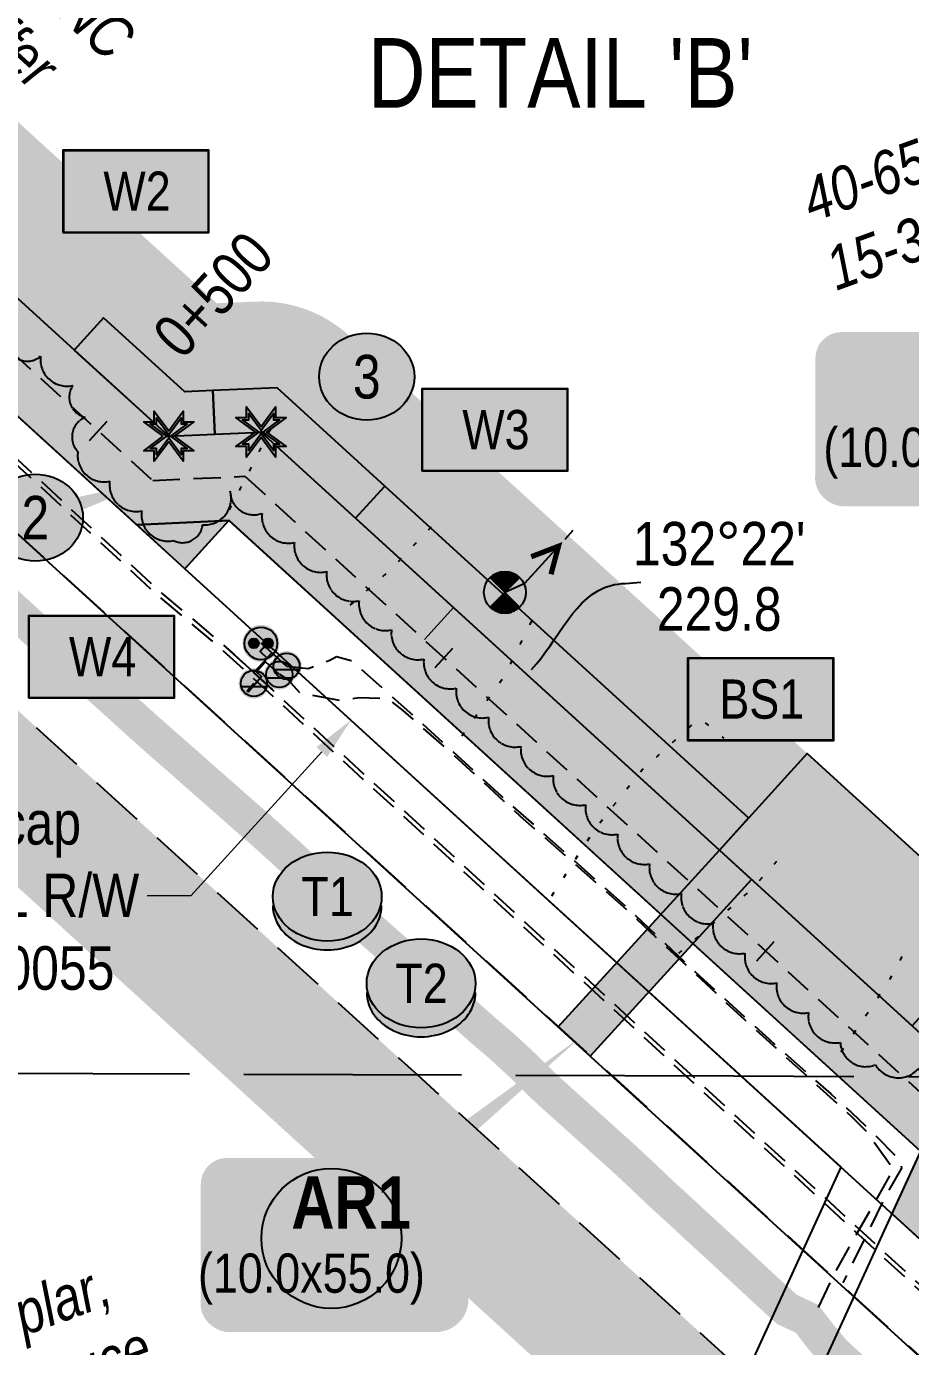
# Model space of a CAD drawing. Extents: x 485237 to 492984, y 6042770 to 6046256.
# Drawn here: x 487976.3 to 488179.3, y 6044142.2 to 6044445.4 of the extents above; entities that cross this region are included whole.
import ezdxf
from ezdxf.enums import TextEntityAlignment as Align

# ---------------------------------------------------------------- set-up
doc = ezdxf.new("R2010")
doc.units = 0
doc.header["$LTSCALE"] = 5
doc.header["$PDSIZE"] = 0.5
for name, pattern in [('0', [1, 1, 0]), ('foc-ACCESSROAD', [3.75, 2.5, -1.25]), ('foc-TIELINE', [1.875, 1.25, -0.625]), ('foc-TOPO', [1, 0.2, -0.8]), ('foc-TOPO-ephemeral', [6.25, 3.125, -0.625, 0.625, -0.625, 0.625, -0.625]), ('foc-UNSURVEYED', [12.5, 10, -2.5]), ('UG_PIPE', [1.875, 1.25, -0.625])]:
    doc.linetypes.add(name, pattern=pattern)
doc.layers.get('Defpoints').update_dxf_attribs({"color": 9})
doc.layers.add('AS-PIPE-AG', color=7, linetype='Continuous', true_color=0x7d00fa)
for name, color, linetype in [('AS-PIPE-UG', 44, 'UG_PIPE'), ('AS-ROADS', 254, 'Continuous'), ('AS-SYMBOL', 7, 'Continuous'), ('C-AR', 13, 'foc-ACCESSROAD'), ('C-RW', 13, 'Continuous'), ('DETAIL-T', 7, 'Continuous'), ('L-BD1', 253, 'Continuous'), ('L-MON', 1, 'Continuous'), ('L-USEC', 7, 'foc-UNSURVEYED'), ('P-BUFFER-H 100m', 191, 'Continuous'), ('P-BUFFER-H 30m', 51, 'Continuous'), ('P-BUFFER-T', 40, 'Continuous'), ('P-CROSSINGS', 250, 'Continuous'), ('P-ELEVATION', 7, 'Continuous'), ('P-PROPOSED', 10, 'Continuous'), ('P-PROPOSED-H', 21, 'Continuous'), ('P-TEMP-BLOCKS', 250, 'Continuous'), ('P-TEMP-H', 41, 'Continuous'), ('P-TEMP_ACCESS ROAD', 46, 'Continuous'), ('P-TEMP_LOG DECK', 46, 'Continuous'), ('P-TEMP_WORKSPACE', 46, 'Continuous'), ('P-TXT', 4, 'Continuous'), ('T-BUSH', 110, '0'), ('T-BUSH-T', 110, 'Continuous'), ('T-DRAW', 143, 'foc-TOPO-ephemeral'), ('T-TIE', 201, 'foc-TIELINE'), ('T-VEGETATION CHANGE', 104, 'foc-TOPO'), ('T-WATER', 160, 'Continuous')]:
    doc.layers.add(name, color=color, linetype=linetype)
doc.layers.add('C-RW-T', color=13, linetype='Continuous', lineweight=9)
doc.layers.add('T-TIE-T', color=201, linetype='Continuous', lineweight=18)
doc.styles.add('80', font='ARIALN.TTF', dxfattribs={"height": 10})
doc.styles.add('80CG', font='ARIALN.TTF', dxfattribs={"height": 10})
doc.styles.add('80L', font='ARIALN.TTF', dxfattribs={"height": 10})
doc.styles.add('BOLD', font='ARIALNB.TTF')
doc.styles.add('Crossing', font='ARIALN.TTF', dxfattribs={"height": 10})
doc.styles.get("Standard").update_dxf_attribs({"font": 'ARIALN.TTF'})
doc.dimstyles.new('Compass 5 000', dxfattribs={"dimscale": 5, "dimtxt": 9, "dimasz": 2, "dimexe": 0.2, "dimexo": 0.0625, "dimgap": 0.5, "dimtad": 0, "dimtih": 1, "dimtoh": 1, "dimzin": 0, "dimdsep": 46, "dimtxsty": '80CG', "dimcen": 0.1, "dimse1": 1, "dimse2": 1, "dimclrd": 256, "dimclrt": 256, "dimaunit": 1, "dimadec": 4, "dimazin": 0, "dimtfac": 0.06, "dimtofl": 0, "dimtmove": 0, "dimatfit": 1, "dimfxl": 0.2, "dimtolj": 1, "dimtzin": 0, "dimlwd": -1, "dimarcsym": 0})

# ---------------------------------------------------------------- blocks, each defined once
blk = doc.blocks.new('*D56')
at = {"layer": 'C-RW-T', "transparency": 16777216}
for p, q in [((488067.72, 6044304.66), (488074.46, 6044312.05)), ((488044.12, 6044278.79), (488014.03, 6044245.79)), ((488014.03, 6044245.79), (488004.03, 6044245.79))]:
    blk.add_line(p, q, dxfattribs=at)
for points in [[(488066.49, 6044305.78), (488068.95, 6044303.53), (488060.98, 6044297.27)], [(488042.89, 6044279.91), (488045.35, 6044277.66), (488050.86, 6044286.17)]]:
    blk.add_solid(points, dxfattribs=at)
at = {"layer": 'Defpoints', "color": 0, "transparency": 16777216}
for p in [(488060.98, 6044297.27), (488101.19, 6044260.59), (488091.07, 6044249.5)]:
    blk.add_point(p, dxfattribs=at)
at = {"layer": 'C-RW-T', "transparency": 16777216, "insert": (487964.95, 6044245.79), "char_height": 10, "attachment_point": 5, "style": '80CG'}
blk.add_mtext('\\A1;Whitecap\\P15.00 P/L R/W\\PPLA 190055', dxfattribs=at)
blk = doc.blocks.new('RISER')
h = blk.add_hatch(color=255)
h.dxf.hatch_style = 1
edge = h.paths.add_edge_path()
edge.add_arc((0, 0), 0.7, 0, 360)
blk.add_hatch(color=13).paths.add_polyline_path([(0.581, -0.15), (-0.581, -0.15, 0.774597)])
at = {"color": 13}
blk.add_line((-0.581, -0.15), (0.581, -0.15), dxfattribs=at)
blk.add_circle((0, 0), 0.6, dxfattribs=at)
blk = doc.blocks.new('PIG')
h = blk.add_hatch(color=255)
h.dxf.hatch_style = 1
edge = h.paths.add_edge_path()
edge.add_arc((0, 0), 0.85, 0, 360)
at = {"layer": 'AS-SYMBOL'}
h = blk.add_hatch(color=13, dxfattribs=at)
h.dxf.hatch_style = 1
h.paths.add_polyline_path([(-0.101, 0.005, 1), (-0.551, 0.005, 1)])
h = blk.add_hatch(color=13, dxfattribs=at)
h.dxf.hatch_style = 1
h.paths.add_polyline_path([(0.101, 0.005, 1), (0.551, 0.005, 1)])
at = {"layer": 'AS-SYMBOL', "color": 13}
for centre, radius in [((0, 0), 0.75), ((-0.326, 0.005), 0.225), ((0.326, 0.005), 0.225)]:
    blk.add_circle(centre, radius, dxfattribs=at)
blk = doc.blocks.new('*X69')
at = {"color": 0}
for p, q in [((102.29, -2061.41), (108.64, -2061.41)), ((102.47, -2061.25), (108.45, -2061.25)), ((102.68, -2061.09), (108.25, -2061.09)), ((102.92, -2060.94), (108.01, -2060.94)), ((103.18, -2060.78), (107.75, -2060.78)), ((103.5, -2060.62), (107.43, -2060.62)), ((103.89, -2060.47), (107.03, -2060.47)), ((104.45, -2060.31), (106.48, -2060.31)), ((102.12, -2061.56), (108.81, -2061.56)), ((102.18, -2061.72), (108.75, -2061.72)), ((102.33, -2061.87), (108.59, -2061.87)), ((102.49, -2062.03), (108.44, -2062.03)), ((102.65, -2062.19), (108.28, -2062.19)), ((102.8, -2062.34), (108.13, -2062.34)), ((102.96, -2062.5), (107.97, -2062.5)), ((103.12, -2062.66), (107.81, -2062.66)), ((103.27, -2062.81), (107.66, -2062.81)), ((103.43, -2062.97), (107.5, -2062.97)), ((103.58, -2063.12), (107.34, -2063.12)), ((103.74, -2063.28), (107.19, -2063.28)), ((103.9, -2063.44), (107.03, -2063.44)), ((104.05, -2063.59), (106.88, -2063.59)), ((104.21, -2063.75), (106.72, -2063.75)), ((104.37, -2063.91), (106.56, -2063.91)), ((104.52, -2064.06), (106.41, -2064.06)), ((104.68, -2064.22), (106.25, -2064.22)), ((104.83, -2064.37), (106.09, -2064.37)), ((104.99, -2064.53), (105.94, -2064.53)), ((102.97, -2067.5), (107.96, -2067.5)), ((103.13, -2067.34), (107.8, -2067.34)), ((103.28, -2067.19), (107.65, -2067.19)), ((103.44, -2067.03), (107.49, -2067.03)), ((103.59, -2066.87), (107.33, -2066.87)), ((103.75, -2066.72), (107.18, -2066.72)), ((103.91, -2066.56), (107.02, -2066.56)), ((104.06, -2066.41), (106.87, -2066.41)), ((104.22, -2066.25), (106.71, -2066.25)), ((104.38, -2066.09), (106.55, -2066.09)), ((104.53, -2065.94), (106.4, -2065.94)), ((104.69, -2065.78), (106.24, -2065.78)), ((104.84, -2065.62), (106.08, -2065.62)), ((105, -2065.47), (105.93, -2065.47)), ((105.15, -2064.69), (105.78, -2064.69)), ((105.16, -2065.31), (105.77, -2065.31)), ((105.3, -2064.84), (105.63, -2064.84)), ((105.31, -2065.16), (105.62, -2065.16)), ((102.11, -2068.44), (108.82, -2068.44)), ((102.19, -2068.28), (108.74, -2068.28)), ((102.28, -2068.59), (108.65, -2068.59)), ((102.34, -2068.12), (108.58, -2068.12)), ((102.46, -2068.75), (108.47, -2068.75)), ((102.5, -2067.97), (108.43, -2067.97)), ((102.66, -2067.81), (108.27, -2067.81)), ((102.67, -2068.91), (108.26, -2068.91)), ((102.81, -2067.66), (108.12, -2067.66)), ((102.9, -2069.06), (108.03, -2069.06)), ((103.17, -2069.22), (107.76, -2069.22)), ((103.48, -2069.37), (107.45, -2069.37)), ((103.87, -2069.53), (107.06, -2069.53)), ((104.41, -2069.69), (106.52, -2069.69))]:
    blk.add_line(p, q, dxfattribs=at)
blk = doc.blocks.new('SP')
for p, q in [((0.679, -0.679), (-0.679, 0.679)), ((-0.679, -0.679), (0.679, 0.679))]:
    blk.add_line(p, q)
blk.add_circle((0, 0), 0.96)
at = {"xscale": 0.2, "yscale": 0.2, "zscale": 0.2}
blk.add_blockref('*X69', (-21.093, 413.001), dxfattribs=at)
blk = doc.blocks.new('TEMP')
h = blk.add_hatch(color=255)
h.dxf.hatch_style = 1
h.paths.add_polyline_path([(0, 0.251), (-0.666, 1.152), (-0.666, 0.666), (-1.152, 0.666), (-0.251, 0), (-1.152, -0.666), (-0.666, -0.666), (-0.666, -1.152), (0, -0.251), (0.666, -1.152), (0.666, -0.666), (1.152, -0.666), (0.251, 0), (1.152, 0.666), (0.666, 0.666), (0.666, 1.152)])
h.paths.add_polyline_path([(0.566, 0.849), (0.566, 0.566), (0.849, 0.566), (0.083, 0), (0.849, -0.566), (0.566, -0.566), (0.566, -0.849), (0, -0.083), (-0.566, -0.849), (-0.566, -0.566), (-0.849, -0.566), (-0.083, 0), (-0.849, 0.566), (-0.566, 0.566), (-0.566, 0.849), (0, 0.083)], flags=16)
h = blk.add_hatch(color=1)
h.dxf.hatch_style = 1
h.paths.add_polyline_path([(0, 0.083), (-0.566, 0.849), (-0.566, 0.566), (-0.849, 0.566), (-0.083, 0), (-0.849, -0.566), (-0.566, -0.566), (-0.566, -0.849), (0, -0.083), (0.566, -0.849), (0.566, -0.566), (0.849, -0.566), (0.083, 0), (0.849, 0.566), (0.566, 0.566), (0.566, 0.849)])
at = {"color": 1}
for p, q in [((-0.083, 0), (0.083, 0)), ((0, 0.083), (0, -0.083))]:
    blk.add_line(p, q, dxfattribs=at)
at = {"color": 255, "flags": 128}
blk.add_lwpolyline([(-0.251, 0), (-1.152, 0.666), (-0.666, 0.666), (-0.666, 1.152), (0, 0.251), (0.666, 1.152), (0.666, 0.666), (1.152, 0.666), (0.251, 0), (1.152, -0.666), (0.666, -0.666), (0.666, -1.152), (0, -0.251), (-0.666, -1.152), (-0.666, -0.666), (-1.152, -0.666)], close=True, dxfattribs=at)
at = {"color": 1, "flags": 128}
blk.add_lwpolyline([(-0.083, 0), (-0.849, 0.566), (-0.566, 0.566), (-0.566, 0.849), (0, 0.083), (0.566, 0.849), (0.566, 0.566), (0.849, 0.566), (0.083, 0), (0.849, -0.566), (0.566, -0.566), (0.566, -0.849), (0, -0.083), (-0.566, -0.849), (-0.566, -0.566), (-0.849, -0.566)], close=True, dxfattribs=at)
blk = doc.blocks.new('Temp_Area_Small_Pink')
at = {"true_color": 0xff8aff}
h = blk.add_hatch(color=211, dxfattribs=at)
h.dxf.hatch_style = 1
h.paths.add_polyline_path([(-16.83, -9.44), (16.33, -9.44), (16.33, 9.05), (-16.83, 9.05)])
at = {"color": 250}
for points in [[(-17.03, -9.64), (16.53, -9.64), (16.53, 9.25), (-17.03, 9.25)], [(-16.93, -9.54), (16.43, -9.54), (16.43, 9.15), (-16.93, 9.15)]]:
    blk.add_lwpolyline(points, close=True, dxfattribs=at)
at = {"color": 250, "style": '80L'}
blk.add_attdef('TEMPORARY', text='', height=9, dxfattribs=at).set_placement((0, -0.15), align=Align.MIDDLE_CENTER)
blk = doc.blocks.new('*U86')
at = {"layer": 'P-ELEVATION'}
h = blk.add_hatch(color=111, dxfattribs=at)
h.dxf.hatch_style = 1
edge = h.paths.add_edge_path()
edge.add_ellipse((0, 0), major_axis=(-10.94, 0), ratio=0.913794, start_angle=0, end_angle=360)
at = {"layer": 'P-ELEVATION', "color": 7, "flags": 128}
blk.add_lwpolyline([(0, 0, 5, 0, 0), (26.98, 8.53, 0, 0, 0)], format="xyseb", dxfattribs=at)
at = {"layer": 'P-ELEVATION', "color": 7}
blk.add_ellipse((0, 0), major_axis=(-10.94, 0), ratio=0.913794, dxfattribs=at)
at = {"layer": 'P-ELEVATION', "style": '80'}
blk.add_attdef('BEND', text='', height=10, dxfattribs=at).set_placement((0, 0), align=Align.MIDDLE_CENTER)
blk = doc.blocks.new('*U87')
at = {"layer": 'P-ELEVATION'}
h = blk.add_hatch(color=111, dxfattribs=at)
h.dxf.hatch_style = 1
edge = h.paths.add_edge_path()
edge.add_ellipse((0, 0), major_axis=(-10.94, 0), ratio=0.913794, start_angle=0, end_angle=360)
at = {"layer": 'P-ELEVATION', "color": 7, "flags": 128}
blk.add_lwpolyline([(0, 0, 5, 0, 0), (-27.97, -22.89, 0, 0, 0)], format="xyseb", dxfattribs=at)
at = {"layer": 'P-ELEVATION', "color": 7}
blk.add_ellipse((0, 0), major_axis=(-10.94, 0), ratio=0.913794, dxfattribs=at)
at = {"layer": 'P-ELEVATION', "style": '80'}
blk.add_attdef('BEND', text='', height=10, dxfattribs=at).set_placement((0, 0), align=Align.MIDDLE_CENTER)
blk = doc.blocks.new('*U128')
at = {"true_color": 0xff8aff}
h = blk.add_hatch(color=211, dxfattribs=at)
edge = h.paths.add_edge_path()
edge.add_line((-26.5, -20), (26.5, -20))
edge.add_arc((26.5, -14), 6, 270, 360)
edge.add_line((32.5, -14), (32.5, 12.5))
edge.add_arc((26.5, 12.5), 6, 0, 90)
edge.add_line((26.5, 18.5), (-26.5, 18.5))
edge.add_arc((-26.5, 12.5), 6, 90, 180)
edge.add_line((-32.5, 12.5), (-32.5, -14))
edge.add_arc((-26.5, -14), 6, 180, 270)
at = {"color": 250, "flags": 128}
blk.add_lwpolyline([(-26.5, -20, 3, 3, 0), (26.5, -20, 3, 3, 0.414214), (32.5, -14, 3, 3, 0), (32.5, 12.5, 3, 0, 0.414214), (26.5, 18.5, 0, 0, 0), (-26.5, 18.5, 0, 0, 0.414214), (-32.5, 12.5, 0, 0, 0), (-32.5, -14, 0, 3, 0.414214)], format="xyseb", close=True, dxfattribs=at)
at = {"flags": 128}
blk.add_lwpolyline([(-23.3, -15.33, 0, 7.5, 0), (0, 0, 0, 0, 0)], format="xyseb", dxfattribs=at)
at = {"color": 250}
for tag, p, height, style in [('TEMP_AREA_W1_001', (-9.21, 2.24), 12, 'BOLD'), ('ENTER_TEXT_001', (-30.66, -12.47), 9, '80')]:
    blk.add_attdef(tag, p, '', height=height, dxfattribs=dict(at, style=style))
blk = doc.blocks.new('*U142')
at = {"true_color": 0xff8aff}
h = blk.add_hatch(color=211, dxfattribs=at)
edge = h.paths.add_edge_path()
edge.add_line((-24, -20), (24, -20))
edge.add_arc((24, -14), 6, 270, 360)
edge.add_line((30, -14), (30, 12.5))
edge.add_arc((24, 12.5), 6, 0, 90)
edge.add_line((24, 18.5), (-24, 18.5))
edge.add_arc((-24, 12.5), 6, 90, 180)
edge.add_line((-30, 12.5), (-30, -14))
edge.add_arc((-24, -14), 6, 180, 270)
at = {"flags": 128}
blk.add_lwpolyline([(57.8, 46.69, 0, 7.5, 0), (0, 0, 0, 0, 0)], format="xyseb", dxfattribs=at)
at = {"color": 250, "flags": 128}
blk.add_lwpolyline([(-24, -20, 3, 3, 0), (24, -20, 3, 3, 0.414214), (30, -14, 3, 3, 0), (30, 12.5, 3, 0, 0.414214), (24, 18.5, 0, 0, 0), (-24, 18.5, 0, 0, 0.414214), (-30, 12.5, 0, 0, 0), (-30, -14, 0, 3, 0.414214)], format="xyseb", close=True, dxfattribs=at)
at = {"color": 250}
for tag, p, height, style in [('TEMP_AREA_W1_001', (-9.21, 2.24), 12, 'BOLD'), ('ENTER_TEXT_001', (-30.66, -12.47), 9, '80')]:
    blk.add_attdef(tag, p, '', height=height, dxfattribs=dict(at, style=style))
blk = doc.blocks.new('XING3')
h = blk.add_hatch(color=250)
h.dxf.hatch_style = 1
edge = h.paths.add_edge_path()
edge.add_ellipse((0, -2.05), major_axis=(-12.5, 0), ratio=0.816297, start_angle=0, end_angle=180)
edge.add_line((12.5, -2.05), (12.5, 0))
edge.add_ellipse((0, 0), major_axis=(-12.5, 0), ratio=0.816297, start_angle=0, end_angle=180, ccw=False)
edge.add_line((-12.5, 0), (-12.5, -2.05))
at = {"layer": 'P-BUFFER-H 100m'}
h = blk.add_hatch(color=256, dxfattribs=at)
h.dxf.hatch_style = 1
edge = h.paths.add_edge_path()
edge.add_ellipse((0, 0), major_axis=(-12.5, 0), ratio=0.816297, start_angle=0, end_angle=360)
at = {"color": 250}
blk.add_ellipse((0, 0), major_axis=(-12.5, 0), ratio=0.816297, dxfattribs=at)
blk.add_ellipse((0, -2.05), major_axis=(-12.5, 0), ratio=0.816297, start_param=0, end_param=3.141593, dxfattribs=at)
at = {"color": 250, "style": 'Crossing'}
blk.add_attdef('CROSSING', text='', height=9, dxfattribs=at).set_placement((0.09, 0.02), align=Align.MIDDLE_CENTER)
at = {"color": 250, "style": 'Crossing', "flags": 1}
for tag, p in [('OWNER', (0.09, -12.49)), ('DESCRIPTION', (0.09, -25.77)), ('LOCATION', (0.09, -39.3)), ('DWG_REF', (0.09, -52.84))]:
    blk.add_attdef(tag, text='', height=9, dxfattribs=at).set_placement(p, align=Align.MIDDLE_CENTER)

msp = doc.modelspace()

# ---------------------------------------------------------------- hatches: boundary and pattern name
at = {"layer": 'P-BUFFER-H 30m'}
h = msp.add_hatch(color=256, dxfattribs=at)
h.dxf.hatch_style = 1
h.paths.add_polyline_path([(489467.385, 6044376.668), (489447.736, 6044356.986), (489468.084, 6044354.23), (489480.965, 6044358.015)])
h.paths.add_polyline_path([(489510.547, 6044507.282), (489510.553, 6044537.266, 0.4142136), (489480.563, 6044507.289), (489480.553, 6044460.588), (489479.06, 6044459.093), (489487.025, 6044448.166), (489510.518, 6044448.164), (489510.535, 6044448.18)])
edge = h.paths.add_edge_path()
edge.add_line((489013.425, 6044433.884), (489230.4, 6044412.571))
edge.add_line((489230.4, 6044412.571), (489252.724, 6044403.577))
edge.add_line((489252.724, 6044403.577), (489440.595, 6044378.126))
edge.add_line((489440.595, 6044378.126), (489455.474, 6044393.029))
edge.add_line((489455.474, 6044393.029), (489437.606, 6044417.571))
edge.add_line((489437.606, 6044417.571), (489429.883, 6044409.835))
edge.add_line((489429.883, 6044409.835), (489260.458, 6044432.787))
edge.add_line((489260.458, 6044432.787), (489241.606, 6044440.383))
edge.add_arc((489230.4, 6044412.571), 29.984, 68.05445, 84.38994)
edge.add_line((489233.332, 6044442.412), (489016.356, 6044463.725))
edge.add_arc((489013.425, 6044433.884), 29.984, 84.38994, 130.99146)
edge.add_line((488993.757, 6044456.517), (488488.974, 6044017.847))
edge.add_line((488488.974, 6044017.847), (488401.469, 6044033.933))
edge.add_line((488401.469, 6044033.933), (488232.371, 6044188.147))
edge.add_line((488232.371, 6044188.147), (488229.248, 6044203.482))
edge.add_arc((488199.867, 6044197.5), 29.984, 11.50933, 47.63565)
edge.add_line((488220.072, 6044219.654), (488050.366, 6044374.423))
edge.add_arc((488030.162, 6044352.269), 29.984, 47.63565, 92.61011)
edge.add_line((488028.796, 6044382.222), (488020.006, 6044381.821))
edge.add_line((488020.006, 6044381.821), (487678.03, 6044693.698))
edge.add_arc((487657.825, 6044671.543), 29.984, 47.63565, 90.15546)
edge.add_line((487657.744, 6044701.528), (487647.622, 6044701.5))
edge.add_line((487647.622, 6044701.5), (487647.703, 6044671.516))
edge.add_line((487647.703, 6044671.516), (487657.825, 6044671.543))
edge.add_line((487657.825, 6044671.543), (488008.972, 6044351.303))
edge.add_line((488008.972, 6044351.303), (488030.162, 6044352.269))
edge.add_line((488030.162, 6044352.269), (488199.867, 6044197.5))
edge.add_line((488199.867, 6044197.5), (488204.941, 6044172.582))
edge.add_line((488204.941, 6044172.582), (488387.606, 6044005.994))
edge.add_line((488387.606, 6044005.994), (488497.748, 6043985.748))
edge.add_line((488497.748, 6043985.748), (489013.425, 6044433.884))
edge = h.paths.add_edge_path()
edge.add_line((488873.324, 6044179.737), (489032.351, 6044317.941))
edge.add_line((489032.351, 6044317.941), (489036.645, 6044361.397))
edge.add_line((489036.645, 6044361.397), (488853.655, 6044202.369))
edge.add_line((488853.655, 6044202.369), (488518.293, 6043910.941))
edge.add_line((488518.293, 6043910.941), (488355.35, 6043940.913))
edge.add_line((488355.35, 6043940.913), (488168.031, 6044111.691))
edge.add_line((488168.031, 6044111.691), (488153.21, 6044125.204))
edge.add_line((488153.21, 6044125.204), (488140.096, 6044096.584))
edge.add_line((488140.096, 6044096.584), (488147.83, 6044089.533))
edge.add_line((488147.83, 6044089.533), (488335.149, 6043918.756))
edge.add_arc((488355.35, 6043940.913), 29.984, 227.64476, 259.57748)
edge.add_line((488349.926, 6043911.424), (488512.869, 6043881.452))
edge.add_arc((488518.293, 6043910.941), 29.984, 259.57748, 310.99042)
edge.add_line((488537.961, 6043888.309), (488873.324, 6044179.737))
h.paths.add_polyline_path([(489232.752, 6044323.5), (489154.229, 6044331.674), (489151.281, 6044301.835), (489234.02, 6044293.222)], flags=17)
edge = h.paths.add_edge_path()
edge.add_line((487736.871, 6044504.79), (487630.699, 6044601.589))
edge.add_line((487630.699, 6044601.589), (487612.897, 6044601.541))
edge.add_line((487612.897, 6044601.541), (487612.916, 6044586.466))
edge.add_line((487612.916, 6044586.466), (487582.932, 6044586.391))
edge.add_arc((487612.916, 6044586.43), 29.984, 180.07427, 270.15606)
edge.add_line((487612.998, 6044556.446), (487635.643, 6044556.508))
edge.add_line((487635.643, 6044556.508), (488045.954, 6044182.412))
edge.add_line((488045.954, 6044182.412), (488120.679, 6044114.289))
edge.add_line((488120.679, 6044114.289), (488128.452, 6044107.201))
edge.add_line((488128.452, 6044107.201), (488141.564, 6044135.823))
edge.add_line((488141.564, 6044135.823), (488140.882, 6044136.445))
edge.add_line((488140.882, 6044136.445), (488066.155, 6044204.571))
edge.add_line((488066.155, 6044204.571), (487736.871, 6044504.79))
at = {"layer": 'P-PROPOSED-H'}
h = msp.add_hatch(color=256, dxfattribs=at)
h.dxf.hatch_style = 1
h.paths.add_polyline_path([(487612.806, 6044671.421), (487657.825, 6044671.543), (488008.972, 6044351.303), (488030.162, 6044352.269), (488199.867, 6044197.5), (488204.941, 6044172.582), (488387.612, 6044006.015), (488497.749, 6043985.749), (489013.425, 6044433.884), (489230.4, 6044412.571), (489252.724, 6044403.577), (489440.595, 6044378.126), (489510.535, 6044448.18), (489510.547, 6044507.282), (489656.512, 6044507.242), (489656.508, 6044490.001), (489804.545, 6044490.083), (489804.556, 6044470.094), (489636.514, 6044470), (489636.518, 6044487.258), (489530.532, 6044487.287), (489530.522, 6044439.908), (489447.736, 6044356.986), (489247.568, 6044384.103), (489225.591, 6044392.958), (489020.039, 6044413.149), (488503.597, 6043964.348), (488378.364, 6043987.369), (488186.654, 6044162.205), (488181.58, 6044187.123), (488022.806, 6044331.923), (488001.617, 6044330.957), (487650.102, 6044651.533), (487612.832, 6044651.431)])
at = {"layer": 'P-TEMP-H'}
h = msp.add_hatch(color=256, dxfattribs=at)
h.dxf.hatch_style = 1
h.paths.add_polyline_path([(487987.269, 6044371.095), (488008.972, 6044351.303), (488019.567, 6044351.786), (488019.112, 6044361.77), (488012.65, 6044361.475), (487994.004, 6044378.48)])
h = msp.add_hatch(color=256, dxfattribs=at)
h.dxf.hatch_style = 1
h.paths.add_polyline_path([(488019.567, 6044351.786), (488030.162, 6044352.269), (488051.865, 6044332.476), (488058.6, 6044339.86), (488033.84, 6044362.441), (488019.112, 6044361.77)])
h = msp.add_hatch(color=256, dxfattribs=at)
h.dxf.hatch_style = 1
h.paths.add_polyline_path([(488051.862, 6044332.479), (488058.597, 6044339.863), (488142.148, 6044263.666), (488135.413, 6044256.281)])
h = msp.add_hatch(color=256, dxfattribs=at)
h.dxf.hatch_style = 1
h.paths.add_polyline_path([(488022.784, 6044331.922), (488012.694, 6044320.855), (488001.617, 6044330.957)])
h = msp.add_hatch(color=256, dxfattribs=at)
h.dxf.hatch_style = 1
h.paths.add_polyline_path([(488135.413, 6044256.281), (488179.722, 6044215.872), (488199.927, 6044238.026), (488155.618, 6044278.436)])
h = msp.add_hatch(color=256, dxfattribs=at)
h.dxf.hatch_style = 1
h.paths.add_polyline_path([(488142.798, 6044249.546), (488105.761, 6044208.925), (488098.376, 6044215.66), (488135.413, 6044256.281)])
h = msp.add_hatch(color=256, dxfattribs=at)
h.dxf.hatch_style = 1
h.paths.add_polyline_path([(488181.584, 6044187.13), (488175.023, 6044172.813), (488186.654, 6044162.205)])

# ---------------------------------------------------------------- linework, layer by layer
at = {"layer": 'AS-PIPE-AG', "flags": 128}
for points in [[(488030.947, 6044303.017), (488029.965, 6044301.834), (488031.568, 6044300.36), (488028.533, 6044297.065)], [(488036.032, 6044298.484), (488030.153, 6044303.744)], [(488022.143, 6044302.801), (488024.074, 6044301.103), (488030.87, 6044294.914), (488032.804, 6044293.145), (488032.824, 6044293.175)], [(488031.575, 6044300.379), (488032.644, 6044301.562)], [(488028.501, 6044294.514), (488026.959, 6044292.792), (488027.168, 6044292.635), (488030.275, 6044296.147), (488029.098, 6044297.177), (488031.145, 6044299.468), (488034.357, 6044296.633)]]:
    msp.add_lwpolyline(points, dxfattribs=at)
at = {"layer": 'AS-PIPE-UG', "flags": 128}
for points in [[(487536.289, 6044670.404), (487550.66, 6044669.742), (487563.571, 6044669.628), (487582.047, 6044669.201), (487605.984, 6044668.993), (487620.905, 6044668.854), (487622.852, 6044668.532), (487626.872, 6044665.005), (487636.243, 6044654.698), (487645.318, 6044645.284), (487735.124, 6044563.362), (487792.446, 6044511.069), (487843.685, 6044464.466), (487880.915, 6044430.685), (487929.506, 6044385.974), (487974.698, 6044344.154), (488006.934, 6044314.294), (488021.495, 6044302.058), (488156.979, 6044177.527), (488185.229, 6044151.623), (488208.096, 6044130.452), (488241.122, 6044100.915), (488256.432, 6044086.618), (488307.193, 6044040.666), (488339.028, 6044011.477), (488353.409, 6043998.063), (488371.924, 6043980.749), (488389.68, 6043975.156), (488427.136, 6043968.679), (488447.257, 6043964.997), (488462.568, 6043962.268), (488478.143, 6043959.366), (488495.901, 6043956.264), (488507.872, 6043956.793), (488520.249, 6043967.587), (488544.452, 6043989.039), (488574.75, 6044014.527), (488618.282, 6044051.933), (488645.517, 6044075.331), (488663.097, 6044090.837), (488699.571, 6044122.327), (488753.75, 6044169.692), (488817.795, 6044225.393), (488865.952, 6044267.635), (488904.64, 6044301.72), (488948.044, 6044338.718), (488982.875, 6044369.061), (488997.947, 6044382.448), (489008.736, 6044391.813), (489015.85, 6044398.126), (489021.068, 6044402.806), (489041.976, 6044402.661), (489074.655, 6044399.306), (489096.454, 6044397.04), (489119.418, 6044394.272), (489151.395, 6044391.098), (489198.84, 6044386.442), (489227.09, 6044382.326), (489249.376, 6044376.802), (489278.34, 6044370.995), (489297.108, 6044367.941), (489382.386, 6044356.94), (489422.646, 6044351.349), (489448.926, 6044347.297), (489460.475, 6044345.67), (489475.928, 6044346.375), (489501.747, 6044353.572), (489519.411, 6044358.714), (489534.172, 6044363.069), (489546.549, 6044366.942), (489555.958, 6044369.16), (489562.138, 6044371.204), (489574.014, 6044374.783), (489585.858, 6044378.466), (489595.431, 6044381.64), (489611.643, 6044386.424), (489618.851, 6044390.489), (489619.335, 6044399.375), (489618.734, 6044416.961), (489618.173, 6044428.276), (489618.835, 6044430.793), (489620.471, 6044431.888), (489623.99, 6044432.562), (489645.759, 6044432.956), (489668.966, 6044434.473), (489706.886, 6044437.916), (489750.941, 6044439.606), (489770.786, 6044439.439), (489773.612, 6044440.867), (489779.057, 6044445.997), (489786.196, 6044449.682), (489796.82, 6044449.746)], [(487536.335, 6044671.402), (487550.687, 6044670.741), (487563.587, 6044670.627), (487582.063, 6044670.2), (487605.993, 6044669.992), (487620.992, 6044669.853), (487623.297, 6044669.471), (487627.574, 6044665.719), (487636.973, 6044655.381), (487646.015, 6044646.001), (487735.798, 6044564.1), (487793.119, 6044511.808), (487844.357, 6044465.206), (487881.589, 6044431.423), (487930.184, 6044386.709), (487975.377, 6044344.888), (488007.595, 6044315.044), (488022.155, 6044302.809), (488157.655, 6044178.263), (488185.906, 6044152.358), (488208.769, 6044131.191), (488241.796, 6044101.653), (488257.108, 6044087.354), (488307.866, 6044041.405), (488339.707, 6044012.211), (488354.091, 6043998.793), (488372.441, 6043981.634), (488389.916, 6043976.129), (488427.311, 6043969.663), (488447.435, 6043965.981), (488462.747, 6043963.251), (488478.321, 6043960.35), (488495.966, 6043957.267), (488507.479, 6043957.776), (488519.589, 6043968.338), (488543.799, 6043989.796), (488574.103, 6044015.288), (488617.631, 6044052.691), (488644.861, 6044076.085), (488662.44, 6044091.59), (488698.916, 6044123.082), (488753.093, 6044170.445), (488817.138, 6044226.146), (488865.292, 6044268.386), (488903.985, 6044302.475), (488947.392, 6044339.475), (488982.215, 6044369.811), (488997.288, 6044383.199), (489008.077, 6044392.564), (489015.185, 6044398.872), (489020.688, 6044403.808), (489042.031, 6044403.66), (489074.758, 6044400.3), (489096.565, 6044398.033), (489119.527, 6044395.266), (489151.493, 6044392.093), (489198.961, 6044387.434), (489227.283, 6044383.308), (489249.595, 6044377.778), (489278.519, 6044371.979), (489297.252, 6044368.93), (489382.519, 6044357.931), (489422.791, 6044352.338), (489449.072, 6044348.286), (489460.522, 6044346.673), (489475.769, 6044347.368), (489501.473, 6044354.533), (489519.13, 6044359.673), (489533.881, 6044364.025), (489546.285, 6044367.907), (489555.686, 6044370.123), (489561.837, 6044372.157), (489573.721, 6044375.739), (489585.552, 6044379.418), (489595.132, 6044382.594), (489611.251, 6044387.35), (489617.883, 6044391.09), (489618.335, 6044399.385), (489617.735, 6044416.919), (489617.167, 6044428.381), (489617.965, 6044431.413), (489620.084, 6044432.831), (489623.886, 6044433.56), (489645.717, 6044433.955), (489668.888, 6044435.47), (489706.822, 6044438.914), (489750.926, 6044440.606), (489770.552, 6044440.44), (489773.032, 6044441.694), (489778.474, 6044446.821), (489785.95, 6044450.68), (489796.814, 6044450.745)], [(488036.035, 6044298.496), (488041.013, 6044297.967), (488045.926, 6044299.858), (488047.519, 6044300.751), (488050.888, 6044299.781), (488065.392, 6044286.98), (488085.348, 6044268.627), (488114.12, 6044243.175), (488130.881, 6044227.351), (488146.819, 6044212.847), (488161.044, 6044200.275), (488167.294, 6044194.578), (488171.199, 6044190.793), (488177.048, 6044184.854), (488177.239, 6044183.252), (488174.257, 6044178.11), (488163.812, 6044156.899)], [(488034.363, 6044296.629), (488036.294, 6044295.416), (488039.085, 6044292.349), (488048.486, 6044290.591), (488052.627, 6044291.283), (488059.047, 6044291.136), (488062.705, 6044288.297), (488073.787, 6044278.657), (488089.697, 6044264.042), (488112.727, 6044243.829), (488141.24, 6044217.294), (488157.331, 6044202.76), (488165.812, 6044195.021), (488169.382, 6044191.486), (488175.377, 6044183.01), (488171.572, 6044176.252), (488162.224, 6044159.817), (488157.241, 6044149.53)]]:
    msp.add_lwpolyline(points, dxfattribs=at)
at = {"layer": 'AS-ROADS', "const_width": 7.996, "elevation": 0.441, "flags": 128}
msp.add_lwpolyline([(488165.809, 6044137.218), (488161.91, 6044140.743), (488158.678, 6044144.559), (488155.536, 6044148.642), (488150.962, 6044150.78), (488146.714, 6044154.626), (488142.371, 6044158.648), (488138.214, 6044162.522), (488134.462, 6044165.993), (488130.535, 6044169.575), (488126.424, 6044173.4), (488122.109, 6044177.333), (488117.744, 6044181.498), (488113.213, 6044185.711), (488108.478, 6044189.955), (488103.634, 6044194.33), (488098.702, 6044198.745), (488094.978, 6044202.149), (488090.275, 6044206.754), (488085.88, 6044210.849), (488081.401, 6044214.679), (488077.005, 6044218.572), (488072.678, 6044222.522), (488068.267, 6044226.584), (488063.682, 6044230.66), (488059.227, 6044234.551), (488055.11, 6044238.22), (488051.274, 6044241.674), (488047.481, 6044245.155), (488043.598, 6044248.662), (488039.491, 6044252.352), (488035.225, 6044256.288), (488030.802, 6044260.279), (488026.241, 6044264.251), (488021.611, 6044268.351), (488016.932, 6044272.435), (488012.252, 6044276.595), (488007.505, 6044280.74), (488002.762, 6044284.939), (487998.046, 6044289.223), (487993.303, 6044293.5), (487988.479, 6044297.785), (487983.661, 6044302.152), (487978.787, 6044306.395), (487974.014, 6044310.745), (487969.214, 6044315.086)], dxfattribs=at)
msp.add_lwpolyline([(488165.809, 6044137.218), (488161.91, 6044140.743), (488158.678, 6044144.559), (488155.536, 6044148.642), (488150.962, 6044150.78), (488146.714, 6044154.626), (488142.371, 6044158.648), (488138.214, 6044162.522), (488134.462, 6044165.993), (488130.535, 6044169.575), (488126.424, 6044173.4), (488122.109, 6044177.333), (488117.744, 6044181.498), (488113.213, 6044185.711), (488108.478, 6044189.955), (488103.634, 6044194.33), (488098.702, 6044198.745), (488094.978, 6044202.149), (488090.275, 6044206.754), (488085.88, 6044210.849), (488081.401, 6044214.679), (488077.005, 6044218.572), (488072.678, 6044222.522), (488068.267, 6044226.584), (488063.682, 6044230.66), (488059.227, 6044234.551), (488055.11, 6044238.22), (488051.274, 6044241.674), (488047.481, 6044245.155), (488043.598, 6044248.662), (488039.491, 6044252.352), (488035.225, 6044256.288), (488030.802, 6044260.279), (488026.241, 6044264.251), (488021.611, 6044268.351), (488016.932, 6044272.435), (488012.252, 6044276.595), (488007.505, 6044280.74), (488002.762, 6044284.939), (487998.046, 6044289.223), (487993.303, 6044293.5), (487988.479, 6044297.785), (487983.661, 6044302.152), (487978.787, 6044306.395), (487974.014, 6044310.745), (487969.214, 6044315.086)], dxfattribs=at)
at = {"layer": 'C-AR', "flags": 128}
msp.add_lwpolyline([(486811.994, 6044629.425), (486911.942, 6044629.688), (486942.102, 6044629.767), (487642.379, 6044631.523), (488110.841, 6044204.404), (488153.99, 6044165.064), (488165.63, 6044154.452), (488369.212, 6043968.851), (488509.446, 6043942.948), (488808.017, 6044202.434), (489026.653, 6044392.414), (489220.782, 6044373.345), (489242.386, 6044364.636), (489469.627, 6044333.849), (489503.704, 6044343.863), (489504.394, 6044342.917), (489538.632, 6044322.875), (489471.915, 6044303.281), (489234.683, 6044335.418), (489213.567, 6044343.925), (489036.645, 6044361.397), (488853.655, 6044202.369), (488518.293, 6043910.941), (488355.35, 6043940.913), (488168.031, 6044111.691), (488152.521, 6044125.832), (488140.882, 6044136.445), (488066.155, 6044204.571), (487736.871, 6044504.79), (487630.699, 6044601.589), (487474.41, 6044601.17), (487450.982, 6044601.107), (486942.017, 6044599.782), (486911.858, 6044599.703), (486811.909, 6044599.441)], dxfattribs=at)
at = {"layer": 'C-RW'}
for points in [[(489026.653, 6044392.414), (488509.446, 6043942.948), (488369.122, 6043968.744), (487642.379, 6044631.523), (487450.356, 6044631.002), (487426.925, 6044630.945), (487410.741, 6044651.017), (487525.456, 6044651.207), (487525.41, 6044675.148), (487545.437, 6044675.163), (487545.437, 6044675.163), (487545.468, 6044651.248), (487650.102, 6044651.533), (488378.364, 6043987.369), (488503.597, 6043964.348), (489020.039, 6044413.149)], [(488282.44, 6043299.728), (488237.412, 6043399.828), (488041.479, 6043835.391), (488022.879, 6043876.751), (488163.383, 6044183.449), (488012.694, 6044320.855), (488022.784, 6044331.922), (488181.58, 6044187.123), (488039.349, 6043876.707), (488049.78, 6043853.516), (488253.89, 6043399.766), (488298.919, 6043299.666)]]:
    msp.add_lwpolyline(points, dxfattribs=at)
at = {"layer": 'Defpoints', "color": 6}
msp.add_circle((488046.315, 6044167.084), 16.076, dxfattribs=at)
at = {"layer": 'L-USEC'}
for p, q in [((488138.697, 6044204.318), (487736.086, 6044205.815)), ((488541.307, 6044202.822), (488138.697, 6044204.318))]:
    msp.add_line(p, q, dxfattribs=at)
at = {"layer": 'P-PROPOSED'}
msp.add_lwpolyline([(489020.039, 6044413.149), (488503.597, 6043964.348), (488378.364, 6043987.369), (488186.654, 6044162.205), (488181.58, 6044187.123), (488022.806, 6044331.923), (488001.617, 6044330.957), (487650.102, 6044651.533), (487612.832, 6044651.431), (487612.806, 6044671.421), (487657.825, 6044671.543), (488008.972, 6044351.303), (488030.162, 6044352.269), (488199.867, 6044197.5), (488204.941, 6044172.582), (488387.612, 6044006.015), (488497.749, 6043985.749), (489013.425, 6044433.884)], dxfattribs=at)
at = {"layer": 'P-TEMP_ACCESS ROAD'}
msp.add_lwpolyline([(488142.798, 6044249.546), (488105.761, 6044208.925), (488098.376, 6044215.66), (488135.413, 6044256.281)], close=True, dxfattribs=at)
at = {"layer": 'P-TEMP_LOG DECK'}
for points in [[(488051.862, 6044332.479), (488058.597, 6044339.863), (488142.148, 6044263.666), (488135.413, 6044256.281)], [(488135.413, 6044256.281), (488179.722, 6044215.872), (488199.927, 6044238.026), (488155.618, 6044278.436)]]:
    msp.add_lwpolyline(points, close=True, dxfattribs=at)
at = {"layer": 'P-TEMP_WORKSPACE'}
for points in [[(487987.269, 6044371.095), (488008.972, 6044351.303), (488019.567, 6044351.786), (488019.112, 6044361.77), (488012.65, 6044361.475), (487994.004, 6044378.48)], [(488019.567, 6044351.786), (488030.162, 6044352.269), (488051.865, 6044332.476), (488058.6, 6044339.86), (488033.84, 6044362.441), (488019.112, 6044361.77)]]:
    msp.add_lwpolyline(points, close=True, dxfattribs=at)
at = {"layer": 'P-TEMP_WORKSPACE', "flags": 128}
for points in [[(488022.784, 6044331.922), (488012.694, 6044320.855), (488001.617, 6044330.957)], [(488181.584, 6044187.13), (488175.023, 6044172.813), (488186.654, 6044162.205)]]:
    msp.add_lwpolyline(points, close=True, dxfattribs=at)
at = {"layer": 'T-BUSH', "flags": 128}
msp.add_lwpolyline([(487801.257, 6044589.44, 0.5205671), (487791.316, 6044588.357, 0.5205671), (487781.367, 6044587.837, 0.5205671), (487771.399, 6044588.641, 0.5205671), (487763.169, 6044585.206, 0.5205671), (487758.805, 6044594.204, 0.5205671), (487751.363, 6044596.495, 0.5205671), (487745.455, 6044589.121, 0.5205671), (487745.183, 6044579.933, 0.5205671), (487742.111, 6044571.043, 0.5205671), (487749.743, 6044564.581, 0.5205671), (487757.375, 6044558.119, 0.5205671), (487765.007, 6044551.658, 0.5205671), (487772.534, 6044545.076, 0.5205671), (487779.944, 6044538.361, 0.5205671), (487787.354, 6044531.646, 0.5205671), (487794.764, 6044524.931, 0.5205671), (487802.151, 6044518.192, 0.5205671), (487809.431, 6044511.336, 0.5205671), (487816.711, 6044504.48, 0.5205671), (487823.991, 6044497.624, 0.5205671), (487831.271, 6044490.768, 0.5205671), (487838.551, 6044483.913, 0.5205671), (487845.831, 6044477.057, 0.5205671), (487853.131, 6044470.223, 0.5205671), (487860.647, 6044463.627, 0.5205671), (487868.163, 6044457.031, 0.5205671), (487875.679, 6044450.434, 0.5205671), (487883.195, 6044443.838, 0.5205671), (487890.696, 6044437.225, 0.5205671), (487898.163, 6044430.574, 0.5205671), (487905.631, 6044423.923, 0.5205671), (487913.099, 6044417.272, 0.5205671), (487920.567, 6044410.622, 0.5205671), (487928.034, 6044403.971, 0.5205671), (487934.335, 6044408.088, 0.5205671), (487942.915, 6044402.951, 0.5205671), (487951.494, 6044397.814, 0.5205671), (487955.802, 6044392.8, 0.5205671), (487952.238, 6044385.542, 0.5205671), (487958.638, 6044377.859, 0.5205671), (487965.038, 6044370.175, 0.5205671), (487972.11, 6044371.5, 0.5205671), (487979.536, 6044369.676, 0.5205671), (487986.935, 6044362.949, 0.5205671), (487989.743, 6044355.639, 0.5205671), (487988.092, 6044347.742, 0.5205671), (487995.423, 6044340.94, 0.5205671), (488002.753, 6044334.139, 0.5205671), (488010.083, 6044327.337, 0.5205671), (488016.748, 6044330.949, 0.5205671), (488023.072, 6044338.696, 0.5205671), (488030.384, 6044333.579, 0.5205671), (488037.817, 6044326.89, 0.5205671), (488045.25, 6044320.2, 0.5205671), (488052.683, 6044313.51, 0.5205671), (488060.116, 6044306.821, 0.5205671), (488067.549, 6044300.131, 0.5205671), (488074.982, 6044293.442, 0.5205671), (488082.415, 6044286.752, 0.5205671), (488089.848, 6044280.062, 0.5205671), (488097.281, 6044273.373, 0.5205671), (488104.714, 6044266.683, 0.5205671), (488112.091, 6044259.933, 0.5205671), (488119.393, 6044253.1, 0.5205671), (488126.694, 6044246.267, 0.5205671), (488133.996, 6044239.434, 0.5205671), (488141.297, 6044232.601, 0.5205671), (488148.599, 6044225.769, 0.5205671), (488155.9, 6044218.936, 0.5205671), (488163.202, 6044212.103, 0.5205671), (488171.254, 6044206.97, 0.5205671), (488181.222, 6044206.179, 0.5205671), (488190.344, 6044203.405, 0.5205671), (488197.81, 6044196.752, 0.5205671), (488205.276, 6044190.099, 0.5205671), (488212.742, 6044183.446, 0.5205671), (488220.207, 6044176.793, 0.5205671), (488227.673, 6044170.14, 0.5205671), (488225.248, 6044163.003, 0.5205671), (488218.466, 6044155.654, 0.5205671), (488211.685, 6044148.305, 0.5205671), (488215.424, 6044141.307, 0.5205671), (488222.682, 6044134.427, 0.5205671), (488229.939, 6044127.547, 0.5205671), (488237.196, 6044120.667, 0.5205671), (488244.453, 6044113.787, 0.5205671), (488251.71, 6044106.907, 0.5205671), (488258.967, 6044100.027, 0.5205671), (488266.236, 6044093.16, 0.5205671), (488273.588, 6044086.381, 0.5205671), (488280.94, 6044079.603, 0.5205671), (488288.292, 6044072.824, 0.5205671), (488295.645, 6044066.046, 0.5205671), (488302.997, 6044059.268, 0.5205671), (488310.349, 6044052.489, 0.5205671), (488317.699, 6044045.709, 0.5205671), (488325.046, 6044038.925, 0.5205671), (488332.393, 6044032.142, 0.5205671), (488339.741, 6044025.358, 0.5205671), (488347.088, 6044018.574, 0.5205671), (488354.435, 6044011.791, 0.5205671), (488363.39, 6044007.426, 0.5205671), (488372.49, 6044003.278, 0.5205671), (488381.589, 6043999.131, 0.5205671), (488390.835, 6043995.332, 0.5205671), (488400.167, 6043991.741, 0.5205671), (488409.5, 6043988.149, 0.5205671), (488418.833, 6043984.557, 0.5205671), (488428.165, 6043980.965, 0.5205671), (488437.768, 6043978.338, 0.5205671), (488447.61, 6043976.568, 0.5205671), (488457.452, 6043974.798, 0.5205671), (488467.294, 6043973.028, 0.5205671), (488477.116, 6043972.639, 0.5205671), (488486.901, 6043974.702, 0.5205671), (488496.686, 6043976.764, 0.5205671), (488505.856, 6043980.423, 0.5205671), (488514.498, 6043985.454, 0.5205671), (488523.14, 6043990.486, 0.5205671), (488531.782, 6043995.517, 0.5205671), (488540.081, 6044001.034, 0.5205671), (488547.71, 6044007.5, 0.5205671), (488555.338, 6044013.966, 0.5205671), (488562.964, 6044020.435, 0.5205671), (488570.464, 6044027.05, 0.5205671), (488577.963, 6044033.665, 0.5205671), (488585.462, 6044040.28, 0.5205671), (488592.962, 6044046.895, 0.5205671), (488600.461, 6044053.51, 0.5205671), (488607.961, 6044060.125, 0.5205671), (488615.46, 6044066.74, 0.5205671), (488623.048, 6044073.253, 0.5205671), (488630.682, 6044079.711, 0.5205671), (488638.317, 6044086.17, 0.5205671), (488645.952, 6044092.628, 0.5205671), (488653.586, 6044099.087, 0.5205671), (488661.221, 6044105.545, 0.5205671), (488668.855, 6044112.004, 0.5205671), (488676.49, 6044118.463, 0.5205671), (488684.125, 6044124.921, 0.5205671), (488691.759, 6044131.38, 0.5205671), (488695.885, 6044138.261, 0.5205671), (488690.002, 6044146.347, 0.5205671), (488684.119, 6044154.434, 0.5205671), (488679.625, 6044162.387, 0.5205671), (488686.939, 6044169.207, 0.5205671), (488694.253, 6044176.026, 0.5205671), (488701.567, 6044182.846, 0.5205671), (488708.881, 6044189.666, 0.5205671), (488716.195, 6044196.485, 0.5205671), (488723.509, 6044203.305, 0.5205671), (488730.826, 6044197.287, 0.5205671), (488738.143, 6044190.471, 0.5205671), (488745.46, 6044183.654, 0.5205671), (488753.195, 6044186.381, 0.5205671), (488760.896, 6044192.75, 0.5205671), (488768.315, 6044199.455, 0.5205671), (488775.734, 6044206.16, 0.5205671), (488783.153, 6044212.865, 0.5205671), (488790.573, 6044219.57, 0.5205671), (488797.992, 6044226.275, 0.5205671), (488805.411, 6044232.98, 0.5205671), (488812.83, 6044239.684, 0.5205671), (488807.333, 6044247.295, 0.5205671), (488813.076, 6044254.745, 0.5205671), (488819.747, 6044262.195, 0.5205671), (488827.62, 6044262.433, 0.5205671), (488836.226, 6044258.742, 0.5205671), (488835.531, 6044267.271, 0.5205671), (488835.988, 6044275.323, 0.5205671), (488844.1, 6044281.171, 0.5205671), (488852.59, 6044280.832, 0.5205671), (488860.913, 6044278.731, 0.5205671), (488867.815, 6044285.95, 0.5205671), (488875.698, 6044292.102, 0.5205671), (488871.389, 6044299.816, 0.5205671), (488877.613, 6044306.251, 0.5205671), (488885.427, 6044312.492, 0.5205671), (488893.232, 6044315.226, 0.5205671), (488900.898, 6044314.221, 0.5205671), (488908.393, 6044320.842, 0.5205671), (488915.887, 6044327.463, 0.5205671), (488923.381, 6044334.083, 0.5205671), (488930.876, 6044340.704, 0.5205671), (488938.37, 6044347.325, 0.5205671), (488945.865, 6044353.945, 0.5205671), (488953.359, 6044360.566, 0.5205671), (488960.961, 6044367.061, 0.5205671), (488968.662, 6044373.44, 0.5205671), (488976.364, 6044379.819, 0.5205671), (488967.201, 6044383.094, 0.5205671), (488957.729, 6044386.301, 0.5205671), (488948.226, 6044389.414, 0.5205671), (488938.723, 6044392.526, 0.5205671), (488929.219, 6044395.639, 0.5205671), (488919.61, 6044398.786, 0.5205671)], format="xyb", dxfattribs=at)
at = {"layer": 'T-DRAW', "flags": 128}
msp.add_lwpolyline([(488086.15, 6044315.5), (488090.731, 6044317.557), (488101.864, 6044329.748)], dxfattribs=at)
at = {"layer": 'T-DRAW', "const_width": 1.2, "flags": 128}
msp.add_lwpolyline([(488092.209, 6044323.634), (488098.471, 6044326.032), (488096.752, 6044319.6)], dxfattribs=at)
at = {"layer": 'T-TIE'}
for p, q in [((487990.785, 6044350.304), (487994.826, 6044354.735)), ((488070.15, 6044298.215), (488074.191, 6044302.646)), ((488143.999, 6044230.866), (488148.04, 6044235.297))]:
    msp.add_line(p, q, dxfattribs=at)
msp.add_lwpolyline([(487612.819, 6044661.427), (487653.949, 6044661.538), (488005.28, 6044341.13), (488026.47, 6044342.096), (488190.71, 6044192.311), (488195.784, 6044167.393), (488382.977, 6043996.703), (488500.659, 6043975.048), (489016.718, 6044423.517), (489227.982, 6044402.765), (489250.132, 6044393.84), (489444.151, 6044367.556), (489520.514, 6044444.044), (489520.525, 6044497.285), (489646.501, 6044497.25), (489646.497, 6044480), (489804.536, 6044480.089)], dxfattribs=at)
at = {"layer": 'T-VEGETATION CHANGE', "flags": 128}
for points in [[(488022.922, 6044334.397), (488033.61, 6044355.245)], [(488050.618, 6044312.485), (488059.724, 6044320.484), (488070.177, 6044331.411)], [(488076.24, 6044282.485), (488086.348, 6044296.687), (488093.149, 6044310.53)], [(488096.963, 6044245.784), (488106.981, 6044261.306), (488117.625, 6044274.586), (488130.83, 6044286.546), (488136.467, 6044281.931)], [(488126.075, 6044232.559), (488131.562, 6044237.29), (488143.074, 6044247.486), (488150.41, 6044255.75)], [(488163.374, 6044209.961), (488168.253, 6044217.089), (488174.531, 6044226.428), (488178.955, 6044234.669)]]:
    msp.add_lwpolyline(points, dxfattribs=at)

# ---------------------------------------------------------------- block references
at = {"layer": 'AS-SYMBOL', "color": 6, "xscale": 5.000000000000022, "yscale": 5.000000000000022, "zscale": 5.000000000000022}
for name, p in [('PIG', (488030.141, 6044303.731)), ('RISER', (488034.353, 6044296.605)), ('RISER', (488036.027, 6044298.485)), ('RISER', (488028.513, 6044294.543))]:
    msp.add_blockref(name, p, dxfattribs=at)
at = {"layer": 'L-MON', "color": 4, "xscale": 4.99736000000002, "yscale": 4.99736000000002, "zscale": 4.99736000000002}
for p in [(488030.162, 6044352.269), (488008.972, 6044351.303)]:
    msp.add_blockref('TEMP', p, dxfattribs=at)
at = {"layer": 'P-CROSSINGS'}
for p, values in [((488045.359, 6044245.584), {'CROSSING': 'T1'}), ((488066.922, 6044225.646), {'CROSSING': 'T2'})]:
    msp.add_blockref('XING3', p, dxfattribs=at).add_auto_attribs(values)
at = {"layer": 'P-TEMP-BLOCKS', "xscale": 0.999472, "yscale": 0.999472, "zscale": 0.999472}
for name, p, values in [('Temp_Area_Small_Pink', (488001.679, 6044407.727), {'TEMPORARY': 'W2'}), ('*U128', (488189.95, 6044356.723), {'TEMP_AREA_W1_001': 'BS1', 'ENTER_TEXT_001': '(10.0x113.1)'}), ('Temp_Area_Small_Pink', (488084.103, 6044352.969), {'TEMPORARY': 'W3'}), ('Temp_Area_Small_Pink', (487993.778, 6044300.829), {'TEMPORARY': 'W4'}), ('Temp_Area_Small_Pink', (488145.159, 6044291.09), {'TEMPORARY': 'BS1'}), ('*U142', (488046.315, 6044167.084), {'TEMP_AREA_W1_001': 'AR1', 'ENTER_TEXT_001': '(10.0x55.0)'})]:
    msp.add_blockref(name, p, dxfattribs=at).add_auto_attribs(values)
at = {"layer": 'P-TXT', "color": 5, "xscale": 0.999472, "yscale": 0.999472, "zscale": 0.999472}
for name, p, values in [('*U87', (488054.444, 6044364.971), {'BEND': '3'}), ('*U86', (487978.325, 6044332.602), {'BEND': '2'})]:
    msp.add_blockref(name, p, dxfattribs=at).add_auto_attribs(values)
at = {"layer": 'T-WATER', "xscale": 5.000000000000022, "yscale": 5.000000000000022, "zscale": 5.000000000000022}
msp.add_blockref('SP', (488086.155, 6044315.458), dxfattribs=at)

# ---------------------------------------------------------------- texts
at = {"layer": 'DETAIL-T', "color": 3, "insert": (488098.906, 6044448.061), "char_height": 15.983, "width": 87.67365, "attachment_point": 5, "style": '80CG'}
msp.add_mtext("SEE\\PDETAIL 'B'", dxfattribs=at)
at = {"layer": 'L-BD1', "color": 4, "insert": (488135.384, 6044331.621), "char_height": 9.99472, "width": 41.6968, "attachment_point": 2, "line_spacing_factor": 0.9}
msp.add_mtext("132%%d22' 229.8", dxfattribs=at)
at = {"layer": 'P-BUFFER-T', "insert": (487965.446, 6044477.603), "char_height": 9.99472, "attachment_point": 1, "rotation": 317.63565, "style": '80L'}
msp.add_mtext_dynamic_manual_height_columns('\\pi0.37658;{\\fArial Narrow|b0|i1|c0|p34;30m FNC\\P\\pi7.2352; Buffer}', width=49.19959, gutter_width=50, heights=[0], dxfattribs=at)
at = {"layer": 'T-BUSH-T', "char_height": 9.99479, "attachment_point": 1, "rotation": 20, "style": '80L'}
for s, width, gutter_width, insert in [('\\pi3.3397;{\\fArial Narrow|b0|i1|c0|p34;40-65cm Aspen, \\P\\pi3.1761;15-30cm Spruce}', 88.37633, 50, (488150.197, 6044408.639)), ('\\pi5.9449;{\\fArial Narrow|b0|i1|c0|p34;35cm Poplar, \\P\\pi0.99181;Birch & Spruce}', 77.56495, 49.974, (487924.183, 6044136.547))]:
    msp.add_mtext_dynamic_manual_height_columns(s, width=width, gutter_width=gutter_width, heights=[0], dxfattribs=dict(at, insert=insert))
at = {"layer": 'T-TIE-T', "style": '80L'}
msp.add_text('0+500', height=9.9947, rotation=47.63556, dxfattribs=at).set_placement((488019.164, 6044383.839), align=Align.MIDDLE_CENTER)

# ---------------------------------------------------------------- dimensions: what is measured, and where the dimension line sits
at = {"layer": 'C-RW-T'}
dim = msp.add_linear_dim(base=(488060.98, 6044297.269), p1=(488091.074, 6044249.499), p2=(488101.193, 6044260.594), angle=47.6343, text='Whitecap\\P15.00 P/L R/W\\PPLA 190055', dimstyle='Compass 5 000', dxfattribs=at)
dim.commit()
dim.dimension.update_dxf_attribs({"geometry": '*D56', "text_midpoint": (487964.948, 6044245.794), "dimtype": 161})

# ---------------------------------------------------------------- leaders
at = {"layer": 'L-BD1', "color": 4, "path_type": 1}
msp.add_leader([(488092.275, 6044297.767), (488110.533, 6044317.05), (488117.351, 6044317.77)], dimstyle='Compass 5 000', override={"dimgap": 0.5, "dimtad": 0}, dxfattribs=at)

doc.saveas('drawing.dxf')
